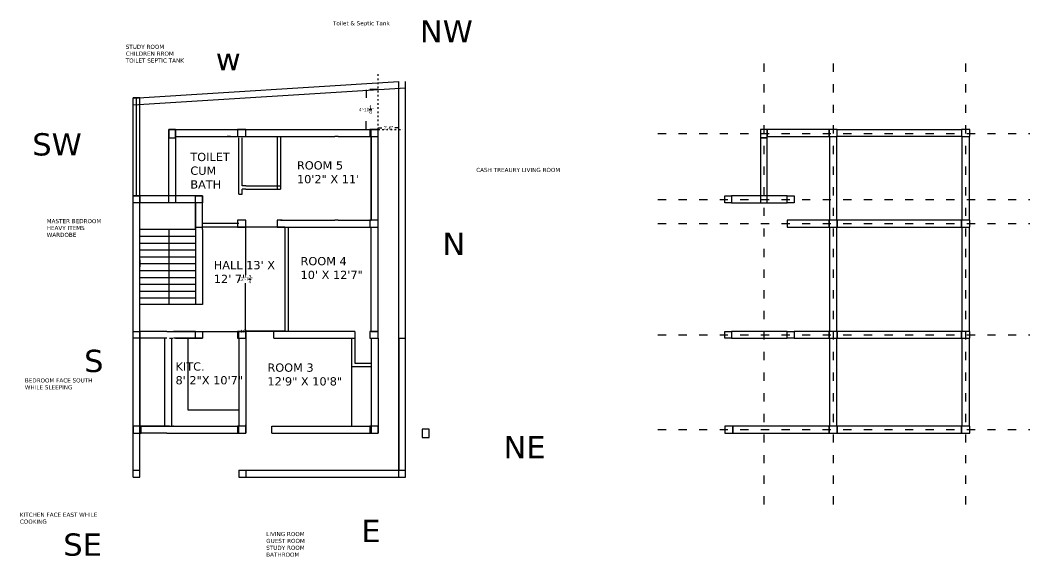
# Model space of a CAD drawing. Header units: inches. Extents: x -1537 to 1518, y -9360 to -5671.
# Drawn here: x 21 to 1492, y -7864 to -7083 of the extents above; entities that cross this region are included whole.
import ezdxf

# ---------------------------------------------------------------- set-up
doc = ezdxf.new("R2010")
doc.units = ezdxf.units.IN
doc.header["$MEASUREMENT"] = 0
doc.linetypes.add('ACAD_ISO03W100', pattern=[30, 12, -18])
doc.layers.add('grid', color=4, linetype='Continuous')
doc.dimstyles.get("Standard").update_dxf_attribs({"dimtxt": 4.93, "dimasz": 0.18, "dimexe": 0.18, "dimexo": 0.0625, "dimgap": 0.09, "dimtad": 0, "dimtih": 1, "dimtoh": 1, "dimdec": 4, "dimzin": 0, "dimdsep": 46, "dimlunit": 4, "dimtxsty": 'Standard', "dimcen": 0.09, "dimclrd": 5, "dimclre": 5, "dimclrt": 5, "dimadec": 0, "dimazin": 0, "dimtfac": 1, "dimtdec": 4, "dimtofl": 0, "dimtmove": 0, "dimatfit": 3, "dimfxl": 1, "dimtfillclr": 5, "dimtolj": 1, "dimtzin": 0, "dimarcsym": 0})

# ---------------------------------------------------------------- blocks, each defined once
blk = doc.blocks.new('*D207')
at = {"color": 5, "linetype": 'ACAD_ISO03W100', "lineweight": -2}
for p, q in [((542.3, -7184), (525, -7184)), ((525.1, -7184.2), (525.1, -7207.2)), ((525.1, -7242), (525.1, -7218.9)), ((542.3, -7242.2), (525, -7242.2))]:
    blk.add_line(p, q, dxfattribs=at)
at = {"color": 5, "linetype": 'ACAD_ISO03W100'}
for points in [[(525.1, -7184.2), (525.2, -7184.2), (525.1, -7184)], [(525.1, -7242), (525.2, -7242), (525.1, -7242.2)]]:
    blk.add_solid(points, dxfattribs=at)
at = {"layer": 'Defpoints', "color": 0, "linetype": 'ACAD_ISO03W100'}
for p in [(542.4, -7184), (525.1, -7242.2), (542.4, -7242.2)]:
    blk.add_point(p, dxfattribs=at)
at = {"color": 5, "linetype": 'ACAD_ISO03W100', "insert": (525.1, -7213.1), "char_height": 4.93, "attachment_point": 5}
blk.add_mtext('\\A1;4\'-10{\\H1.000000x;\\S1/8;}"', dxfattribs=at)
blk = doc.blocks.new('*D208')
at = {"color": 5, "linetype": 'ACAD_ISO03W100', "lineweight": -2}
for p, q in [((542.4, -7242.1), (542.4, -7239.6)), ((542.5, -7239.8), (547.8, -7239.8)), ((572.2, -7239.8), (566.9, -7239.8)), ((572.4, -7242.1), (572.4, -7239.6))]:
    blk.add_line(p, q, dxfattribs=at)
at = {"color": 5, "linetype": 'ACAD_ISO03W100'}
for points in [[(542.5, -7239.8), (542.5, -7239.8), (542.4, -7239.8)], [(572.2, -7239.8), (572.2, -7239.8), (572.4, -7239.8)]]:
    blk.add_solid(points, dxfattribs=at)
at = {"layer": 'Defpoints', "color": 0, "linetype": 'ACAD_ISO03W100'}
for p in [(542.4, -7242.2), (572.4, -7239.8), (572.4, -7242.2)]:
    blk.add_point(p, dxfattribs=at)
at = {"color": 5, "linetype": 'ACAD_ISO03W100', "insert": (557.4, -7239.8), "char_height": 4.93, "attachment_point": 5}
blk.add_mtext('\\A1;2\'-6"', dxfattribs=at)
blk = doc.blocks.new('*D222')
at = {"layer": 'Defpoints', "color": 0}
for p in [(286.4, -7536.1), (406.4, -7536.1), (406.4, -7536.1)]:
    blk.add_point(p, dxfattribs=at)
at = {"layer": 'grid', "color": 5, "lineweight": -2}
for p, q in [((286.4, -7536.1), (286.4, -7535.9)), ((286.6, -7536.1), (342.2, -7536.1)), ((406.2, -7536.1), (350.6, -7536.1)), ((406.4, -7536.1), (406.4, -7535.9))]:
    blk.add_line(p, q, dxfattribs=at)
at = {"layer": 'grid', "color": 5}
for points in [[(286.6, -7536.1), (286.6, -7536.1), (286.4, -7536.1)], [(406.2, -7536.1), (406.2, -7536.1), (406.4, -7536.1)]]:
    blk.add_solid(points, dxfattribs=at)
at = {"layer": 'grid', "color": 5, "insert": (346.4, -7536.1), "char_height": 4.93, "attachment_point": 5}
blk.add_mtext("\\A1;10'", dxfattribs=at)
blk = doc.blocks.new('*D223')
at = {"layer": 'Defpoints', "color": 0}
for p in [(349.4, -7384.2), (406.4, -7384.2), (406.4, -7535.9)]:
    blk.add_point(p, dxfattribs=at)
at = {"layer": 'grid', "color": 5, "lineweight": -2}
for p, q in [((406.4, -7384.2), (349.2, -7384.2)), ((349.4, -7384.3), (349.4, -7454.2)), ((349.4, -7535.8), (349.4, -7465.9)), ((406.4, -7535.9), (349.2, -7535.9))]:
    blk.add_line(p, q, dxfattribs=at)
at = {"layer": 'grid', "color": 5}
for points in [[(349.4, -7384.3), (349.5, -7384.3), (349.4, -7384.2)], [(349.4, -7535.8), (349.5, -7535.8), (349.4, -7535.9)]]:
    blk.add_solid(points, dxfattribs=at)
at = {"layer": 'grid', "color": 5, "insert": (349.4, -7460), "char_height": 4.93, "attachment_point": 5}
blk.add_mtext('\\A1;12\'-7{\\H1.000000x;\\S3/4;}"', dxfattribs=at)

msp = doc.modelspace()

# ---------------------------------------------------------------- linework, layer by layer
at = {"linetype": 'ACAD_ISO03W100', "ltscale": 0.2}
for q in [(542.36037, -7159.52064), (578.58643, -7242.16531)]:
    msp.add_line((542.36037, -7242.16531), q, dxfattribs=at)
for p, q in [((185.36037, -7196.42838), (572.36037, -7172.11424)), ((572.36037, -7748.11424), (572.36037, -7172.11424)), ((582.36037, -7748.11424), (582.36037, -7172.11424)), ((185.36037, -7206.40819), (582.36037, -7181.50665)), ((185.36037, -7748.11424), (185.36037, -7196.11424)), ((195.36037, -7196.11424), (185.36037, -7196.11424)), ((190.36037, -7338.95324), (190.36037, -7196.11424)), ((195.36037, -7748.11424), (195.36037, -7196.11424)), ((237.42287, -7242.16531), (542.36037, -7242.16531)), ((237.42287, -7348.95324), (237.42287, -7242.16531)), ((247.42287, -7242.16531), (247.42287, -7348.95324)), ((344.42415, -7242.16531), (440.42415, -7242.16531)), ((532.36037, -7374.16531), (532.36037, -7242.16531)), ((542.36037, -7546.11424), (542.36037, -7242.16531)), ((247.42287, -7252.16531), (322.42287, -7252.16531)), ((247.42287, -7252.16531), (322.42287, -7252.16531)), ((247.42287, -7252.16531), (339.42415, -7252.16531)), ((247.42287, -7252.16531), (247.42287, -7288.16531)), ((327.42287, -7252.16531), (322.42287, -7252.16531)), ((327.42287, -7252.16531), (379.89162, -7252.16531)), ((327.42287, -7252.16531), (397.42415, -7252.16531)), ((339.42415, -7336.16531), (339.42415, -7254.16531)), ((344.42415, -7324.16531), (344.42415, -7254.16531)), ((389.89162, -7252.16531), (479.36037, -7252.16531)), ((389.89162, -7252.16531), (391.42287, -7252.16531)), ((395.36037, -7252.16531), (395.36037, -7329.16531)), ((400.36037, -7252.16531), (400.36037, -7329.16531)), ((484.36037, -7252.16531), (479.36037, -7252.16531)), ((484.36037, -7252.16531), (532.36037, -7252.16531)), ((532.36037, -7252.16531), (532.36037, -7374.16531)), ((542.29787, -7252.16531), (542.36037, -7252.16531)), ((349.42415, -7324.16531), (344.42415, -7324.16531)), ((349.42415, -7324.16531), (400.36037, -7324.16531)), ((286.42287, -7338.95324), (185.42287, -7338.95324)), ((276.42287, -7338.95324), (195.42287, -7338.95324)), ((276.42287, -7387.95324), (276.42287, -7338.95324)), ((286.42287, -7387.95324), (286.42287, -7338.95324)), ((339.42415, -7336.16531), (344.42415, -7336.16531)), ((344.42415, -7336.16531), (344.42415, -7329.16531)), ((349.42415, -7329.16531), (344.42415, -7329.16531)), ((349.42415, -7329.16531), (400.36037, -7329.16531)), ((286.42287, -7348.95324), (185.42287, -7348.95324)), ((276.42287, -7348.95324), (195.42287, -7348.95324)), ((276.42287, -7348.95324), (276.42287, -7387.95324)), ((339.42415, -7379.16531), (286.42287, -7379.16531)), ((349.42415, -7384.16531), (349.42415, -7374.16531)), ((402.36037, -7374.16531), (395.36037, -7374.16531)), ((395.36037, -7374.16531), (395.36037, -7384.22781)), ((400.36037, -7374.16531), (479.36037, -7374.16531)), ((484.36037, -7374.16531), (479.36037, -7374.16531)), ((484.36037, -7374.16531), (532.36037, -7374.16531)), ((276.42287, -7387.95324), (195.42287, -7387.95324)), ((237.42287, -7387.95324), (237.42287, -7497.11424)), ((276.42287, -7384.16531), (286.42287, -7384.16531)), ((276.42287, -7387.95324), (276.42287, -7497.11424)), ((349.42415, -7384.16531), (286.42287, -7384.16531)), ((286.42287, -7387.95324), (286.42287, -7497.11424)), ((395.36037, -7384.22781), (407.42415, -7384.22781)), ((406.42287, -7384.22781), (406.42287, -7536.11424)), ((407.36037, -7384.16531), (532.36037, -7384.16531)), ((411.42287, -7384.16531), (411.42287, -7536.11424)), ((532.36037, -7536.11424), (532.36037, -7384.16531)), ((276.42287, -7397.95324), (195.42287, -7397.95324)), ((276.42287, -7407.95324), (195.42287, -7407.95324)), ((276.42287, -7417.95324), (195.42287, -7417.95324)), ((195.36037, -7431.93501), (195.37291, -7441.935)), ((276.42287, -7427.95324), (195.42287, -7427.95324)), ((276.42287, -7437.95324), (195.42287, -7437.95324)), ((276.42287, -7447.95324), (195.42287, -7447.95324)), ((276.42287, -7457.95324), (195.42287, -7457.95324)), ((276.42287, -7467.95324), (195.42287, -7467.95324)), ((276.42287, -7477.95324), (195.42287, -7477.95324)), ((276.42287, -7487.95324), (195.42287, -7487.95324)), ((286.42287, -7497.11424), (195.42287, -7497.11424)), ((234.42287, -7536.11424), (195.36037, -7536.11424)), ((234.42287, -7536.11424), (195.42287, -7536.11424)), ((234.42287, -7536.11424), (244.42287, -7536.11424)), ((276.42287, -7536.11424), (244.42287, -7536.11424)), ((276.42287, -7536.11424), (244.42287, -7536.11424)), ((244.42287, -7536.11424), (286.48537, -7536.11424)), ((286.42287, -7536.11424), (286.42287, -7546.11424)), ((286.42287, -7536.11424), (286.42287, -7546.11424)), ((339.42415, -7546.11424), (339.42415, -7536.11424)), ((349.42415, -7536.11424), (339.42415, -7536.11424)), ((349.42415, -7536.11424), (349.42415, -7546.11424)), ((390.36037, -7546.11424), (390.36037, -7536.11424)), ((395.36037, -7536.11424), (390.36037, -7536.11424)), ((508.36037, -7536.11424), (395.36037, -7536.11424)), ((508.36037, -7536.11424), (508.36037, -7546.11424)), ((532.36037, -7536.11424), (542.36037, -7536.11424)), ((195.36037, -7546.11424), (195.36037, -7674.11424)), ((234.42287, -7546.11424), (195.42415, -7546.11424)), ((195.42415, -7546.11424), (195.42415, -7674.11424)), ((231.36037, -7546.11424), (231.36037, -7674.11424)), ((238.42415, -7546.11424), (243.42415, -7546.11424)), ((241.36037, -7546.11424), (241.36037, -7674.11424)), ((276.42287, -7546.11424), (244.42287, -7546.11424)), ((247.42287, -7546.11424), (286.42287, -7546.11424)), ((286.42287, -7546.11424), (247.42287, -7546.11424)), ((286.42287, -7546.11424), (247.42287, -7546.11424)), ((265.36037, -7546.11424), (265.36037, -7650.11424)), ((339.42415, -7546.11424), (339.42415, -7674.11424)), ((349.42415, -7546.11424), (349.42415, -7684.11424)), ((390.36037, -7546.11424), (395.36037, -7546.11424)), ((395.36037, -7546.11424), (397.42415, -7546.11424)), ((397.42415, -7546.11424), (407.42415, -7546.11424)), ((407.42415, -7546.11424), (508.36037, -7546.11424)), ((503.36037, -7546.11424), (503.36037, -7587.11424)), ((508.36037, -7546.11424), (508.36037, -7582.11424)), ((532.36037, -7546.11424), (532.36037, -7684.11424)), ((542.36037, -7546.11424), (542.36037, -7684.11424)), ((572.36037, -7546.11424), (582.36037, -7546.11424)), ((572.36037, -7546.11424), (582.36037, -7546.11424)), ((572.36037, -7546.11424), (572.36037, -7738.11424)), ((572.36037, -7546.11424), (572.36037, -7738.11424)), ((503.36037, -7587.11424), (532.36037, -7587.11424)), ((503.36037, -7587.11424), (503.36037, -7674.11424)), ((508.36037, -7582.11424), (532.36037, -7582.11424)), ((265.36037, -7650.11424), (339.42415, -7650.11424)), ((238.42415, -7674.11424), (195.36037, -7674.11424)), ((195.42415, -7674.11424), (339.42415, -7674.11424)), ((244.42287, -7674.11424), (243.42415, -7674.11424)), ((244.42287, -7674.11424), (276.42287, -7674.11424)), ((339.42415, -7684.11424), (339.42415, -7674.11424)), ((349.42415, -7674.11424), (349.42415, -7684.11424)), ((387.42415, -7674.11424), (532.36037, -7674.11424)), ((387.42415, -7684.11424), (387.42415, -7674.11424)), ((234.42287, -7684.11424), (195.36037, -7684.11424)), ((234.42287, -7684.11424), (349.42415, -7684.11424)), ((339.42415, -7684.11424), (349.42415, -7684.11424)), ((387.42415, -7684.11424), (542.36037, -7684.11424)), ((185.36037, -7738.11424), (195.36037, -7738.11424)), ((185.36037, -7748.11424), (195.36037, -7748.11424)), ((339.42415, -7738.11424), (582.36037, -7738.11424)), ((339.42415, -7738.11424), (339.42415, -7748.11424)), ((339.42415, -7748.11424), (582.36037, -7748.11424)), ((349.42415, -7738.11424), (349.42415, -7748.11424)), ((404.36037, -7738.11424), (572.36037, -7738.11424))]:
    msp.add_line(p, q)
at = {"color": 6}
for points in [[(237.42287, -7254.16531), (247.42287, -7254.16531), (247.42287, -7242.16531), (237.42287, -7242.16531)], [(349.42415, -7252.16531), (349.42415, -7242.16531), (337.42415, -7242.16531), (337.42415, -7252.16531)], [(530.36037, -7242.16531), (530.36037, -7252.16531), (542.36037, -7252.16531), (542.36037, -7242.16531)], [(1099.3178, -7254.16531), (1109.3178, -7254.16531), (1109.3178, -7242.16531), (1099.3178, -7242.16531)], [(1211.31908, -7252.16531), (1211.31908, -7242.16531), (1199.31908, -7242.16531), (1199.31908, -7252.16531)], [(1392.2553, -7242.16531), (1392.2553, -7252.16531), (1404.2553, -7252.16531), (1404.2553, -7242.16531)], [(185.42287, -7338.95324), (195.42287, -7338.95324), (195.42287, -7348.95324), (185.42287, -7348.95324)], [(276.42287, -7338.95324), (286.42287, -7338.95324), (286.42287, -7348.95324), (276.42287, -7348.95324)], [(1047.3178, -7338.95324), (1057.3178, -7338.95324), (1057.3178, -7348.95324), (1047.3178, -7348.95324)], [(1138.3178, -7338.95324), (1148.3178, -7338.95324), (1148.3178, -7348.95324), (1138.3178, -7348.95324)], [(337.42415, -7374.22781), (337.42415, -7384.22781), (349.42415, -7384.22781), (349.42415, -7374.22781)], [(542.36037, -7384.16531), (542.36037, -7374.16531), (530.36037, -7374.16531), (530.36037, -7384.16531)], [(1199.31908, -7374.22781), (1199.31908, -7384.22781), (1211.31908, -7384.22781), (1211.31908, -7374.22781)], [(1404.2553, -7384.16531), (1404.2553, -7374.16531), (1392.2553, -7374.16531), (1392.2553, -7384.16531)], [(185.36037, -7536.11424), (195.36037, -7536.11424), (195.36037, -7546.11424), (185.36037, -7546.11424)], [(286.42287, -7546.11424), (276.42287, -7546.11424), (276.42287, -7536.11424), (286.42287, -7536.11424)], [(349.42415, -7546.11424), (349.42415, -7536.11424), (337.42415, -7536.11424), (337.42415, -7546.11424)], [(542.36037, -7546.11424), (542.36037, -7536.11424), (530.36037, -7536.11424), (530.36037, -7546.11424)], [(1047.2553, -7536.11424), (1057.2553, -7536.11424), (1057.2553, -7546.11424), (1047.2553, -7546.11424)], [(1148.3178, -7546.11424), (1138.3178, -7546.11424), (1138.3178, -7536.11424), (1148.3178, -7536.11424)], [(1211.31908, -7546.11424), (1211.31908, -7536.11424), (1199.31908, -7536.11424), (1199.31908, -7546.11424)], [(1404.2553, -7546.11424), (1404.2553, -7536.11424), (1392.2553, -7536.11424), (1392.2553, -7546.11424)], [(197.36037, -7684.11424), (197.36037, -7674.11424), (185.36037, -7674.11424), (185.36037, -7684.11424)], [(349.42415, -7684.11424), (349.42415, -7674.11424), (337.42415, -7674.11424), (337.42415, -7684.11424)], [(542.36037, -7684.11424), (542.36037, -7674.11424), (530.36037, -7674.11424), (530.36037, -7684.11424)], [(1059.2553, -7684.11424), (1059.2553, -7674.11424), (1047.2553, -7674.11424), (1047.2553, -7684.11424)], [(1211.31908, -7684.11424), (1211.31908, -7674.11424), (1199.31908, -7674.11424), (1199.31908, -7684.11424)], [(1404.2553, -7684.11424), (1404.2553, -7674.11424), (1392.2553, -7674.11424), (1392.2553, -7684.11424)]]:
    msp.add_lwpolyline(points, close=True, dxfattribs=at)
for points in [[(1199.31908, -7242.16531), (1109.3178, -7242.16531), (1109.3178, -7252.16531), (1199.31908, -7252.16531)], [(1211.31908, -7242.16531), (1392.2553, -7242.16531), (1392.2553, -7252.16531), (1211.31908, -7252.16531)], [(1109.3178, -7254.16531), (1099.3178, -7254.16531), (1099.3178, -7348.95324), (1109.3178, -7348.95324)], [(1138.3178, -7338.95324), (1057.3178, -7338.95324), (1057.3178, -7348.95324), (1138.3178, -7348.95324)], [(1199.31908, -7374.22781), (1138.3178, -7374.22781), (1138.3178, -7384.22781), (1199.31908, -7384.22781)], [(1392.2553, -7374.16531), (1211.31908, -7374.16531), (1211.31908, -7384.22781), (1392.2553, -7384.22781)], [(1138.3178, -7536.11424), (1057.2553, -7536.11424), (1057.2553, -7546.11424), (1138.3178, -7546.11424)], [(1199.31908, -7536.11424), (1148.3178, -7536.11424), (1148.3178, -7546.11424), (1199.31908, -7546.11424)], [(1392.2553, -7536.11424), (1211.31908, -7536.11424), (1211.31908, -7546.11424), (1392.2553, -7546.11424)], [(1199.31908, -7674.11424), (1059.2553, -7674.11424), (1059.2553, -7684.11424), (1199.31908, -7684.11424)], [(1392.2553, -7674.11424), (1211.31908, -7674.11424), (1211.31908, -7684.11424), (1392.2553, -7684.11424)], [(606.50039, -7690.47256), (616.50039, -7690.47256), (616.50039, -7678.47256), (606.50039, -7678.47256)]]:
    msp.add_lwpolyline(points, close=True)
for points in [[(1200.31908, -7252.16531), (1210.31908, -7252.16531), (1210.31908, -7374.16531), (1200.31908, -7374.16531), (1200.31908, -7252.16531)], [(1393.2553, -7252.16531), (1403.2553, -7252.16531), (1403.2553, -7374.16531), (1393.2553, -7374.16531), (1393.2553, -7252.16531)], [(1200.31908, -7384.16531), (1210.31908, -7384.16531), (1210.31908, -7536.11424), (1200.31908, -7536.11424), (1200.31908, -7384.16531)], [(1393.2553, -7384.16531), (1403.2553, -7384.16531), (1403.2553, -7536.11424), (1393.2553, -7536.11424), (1393.2553, -7384.16531)], [(1200.31908, -7546.11424), (1210.31908, -7546.11424), (1210.31908, -7674.11424), (1200.31908, -7674.11424), (1200.31908, -7546.11424)], [(1393.2553, -7546.11424), (1403.2553, -7546.11424), (1403.2553, -7674.11424), (1393.2553, -7674.11424), (1393.2553, -7546.11424)], [(339.42415, -7684.11424), (349.42415, -7684.11424), (349.42415, -7672.11424)], [(339.42415, -7672.11424), (339.42415, -7674.11424)]]:
    msp.add_lwpolyline(points)
at = {"layer": 'grid', "linetype": 'ACAD_ISO03W100'}
for p, q in [((1104.3178, -7146.05093), (1104.3178, -7805.37431)), ((1205.31908, -7146.05093), (1205.31908, -7805.37431)), ((1398.2553, -7146.05093), (1398.2553, -7805.37431)), ((949.98819, -7248.05037), (1491.72432, -7248.05037)), ((949.98819, -7343.95324), (1491.72432, -7343.95324)), ((949.98819, -7379.22781), (1491.72432, -7379.22781)), ((949.98819, -7541.11424), (1491.72432, -7541.11424)), ((949.92569, -7679.11424), (1491.66182, -7679.11424))]:
    msp.add_line(p, q, dxfattribs=at)

# ---------------------------------------------------------------- texts
at = {"color": 2, "attachment_point": 1}
for s, insert, char_height, width in [('{\\fVerdana|b0|i0|c0|p34;Toilet & Septic Tank}', (476.5142, -7084.47603), 6, 117.2979363), ('{\\fVerdana|b0|i0|c0|p34;NW}', (603.22913, -7083.04029), 32.4, 117.2979363), ('{\\fVerdana|b0|i0|c0|p34;STUDY ROOM\\PCHILDREN RROM\\PTOILET SEPTIC TANK}', (174.69975, -7118.76575), 6, 117.2979363), ('{\\fVerdana|b0|i0|c0|p34;w}', (305.87642, -7123.55431), 32.4, 117.2979363), ('{\\fVerdana|b0|i0|c0|p34;SW}', (38.55352, -7247.53982), 32.4, 117.2979363), ('{\\fVerdana|b0|i0|c0|p34;TOILET CUM BATH}', (268.80828, -7276.11673), 12, 70.3525358), ('{\\fVerdana|b0|i0|c0|p34;ROOM 5\\P10\'2" X 11\'}', (424.13128, -7288.38479), 12, 117.2979363), ('{\\fVerdana|b0|i0|c0|p34;CASH TREAURY LIVING ROOM}', (685.28355, -7298.02734), 6, 117.2979363), ('{\\fVerdana|b0|i0|c0|p34;MASTER BEDROOM \\PHEAVY ITEMS\\PWARDOBE}', (59.58409, -7372.52933), 6, 117.2979363), ('{\\fVerdana|b0|i0|c0|p34;N}', (635.93052, -7392.32495), 32.4, 117.2979363), ('{\\fVerdana|b0|i0|c0|p34;HALL 13\' X 12\' 7"}', (302.96527, -7433.59739), 12, 117.2979363), ('{\\fVerdana|b0|i0|c0|p34;ROOM 4\\P10\' X 12\'7"}', (429.38725, -7427.77458), 12, 117.2979363), ('{\\fVerdana|b0|i0|c0|p34;S}', (114.06455, -7562.86811), 32.4, 117.2979363), ('{\\fVerdana|b0|i0|c0|p34;KITC.\\P8\' 2"X 10\'7"}', (247.25033, -7581.1867), 12, 117.2979363), ('{\\fVerdana|b0|i0|c0|p34;ROOM 3\\P12\'9" X 10\'8"}', (381.14768, -7582.80115), 12, 117.2979363), ('{\\fVerdana|b0|i0|c0|p34;BEDROOM FACE SOUTH WHILE SLEEPING}', (27.7287, -7604.4468), 6, 117.2979363), ('{\\fVerdana|b0|i0|c0|p34;NE}', (725.09654, -7688.37298), 32.4, 117.2979363), ('{\\fVerdana|b0|i0|c0|p34;KITCHEN FACE EAST WHILE COOKING}', (20.49676, -7799.99434), 6, 117.2979363), ('{\\fVerdana|b0|i0|c0|p34;E}', (518.01109, -7810.40079), 32.4, 117.2979363), ('{\\fVerdana|b0|i0|c0|p34;SE}', (83.72621, -7830.25657), 32.4, 117.2979363), ('{\\fVerdana|b0|i0|c0|p34;LIVING ROOM\\PGUEST ROOM\\PSTUDY ROOM\\PBATHROOM}', (379.31735, -7828.12711), 6, 117.2979363)]:
    msp.add_mtext(s, dxfattribs=dict(at, insert=insert, char_height=char_height, width=width))

# ---------------------------------------------------------------- dimensions: what is measured, and where the dimension line sits
at = {"linetype": 'ACAD_ISO03W100'}
dim = msp.add_linear_dim(base=(525.14073, -7242.16531), p1=(542.36037, -7184.01562), p2=(542.36037, -7242.16531), angle=90, dimstyle='Standard', dxfattribs=at)
dim.commit()
dim.dimension.update_dxf_attribs({"geometry": '*D207', "text_midpoint": (525.14073, -7213.09047)})
dim = msp.add_linear_dim(base=(572.36037, -7239.81678), p1=(542.36037, -7242.16531), p2=(572.36037, -7242.16531), dimstyle='Standard', dxfattribs=at)
dim.commit()
dim.dimension.update_dxf_attribs({"geometry": '*D208', "text_midpoint": (557.36037, -7239.81678)})
at = {"layer": 'grid'}
dim = msp.add_linear_dim(base=(349.42415, -7384.16531), p1=(406.42287, -7535.93424), p2=(406.42287, -7384.16531), angle=90, dimstyle='Standard', dxfattribs=at)
dim.commit()
dim.dimension.update_dxf_attribs({"geometry": '*D223', "text_midpoint": (349.42415, -7460.04978)})
dim = msp.add_linear_dim(base=(406.42287, -7536.11424), p1=(286.42287, -7536.11424), p2=(406.42287, -7536.11424), dimstyle='Standard', dxfattribs=at)
dim.commit()
dim.dimension.update_dxf_attribs({"geometry": '*D222', "text_midpoint": (346.42287, -7536.11424)})

doc.saveas('drawing.dxf')
